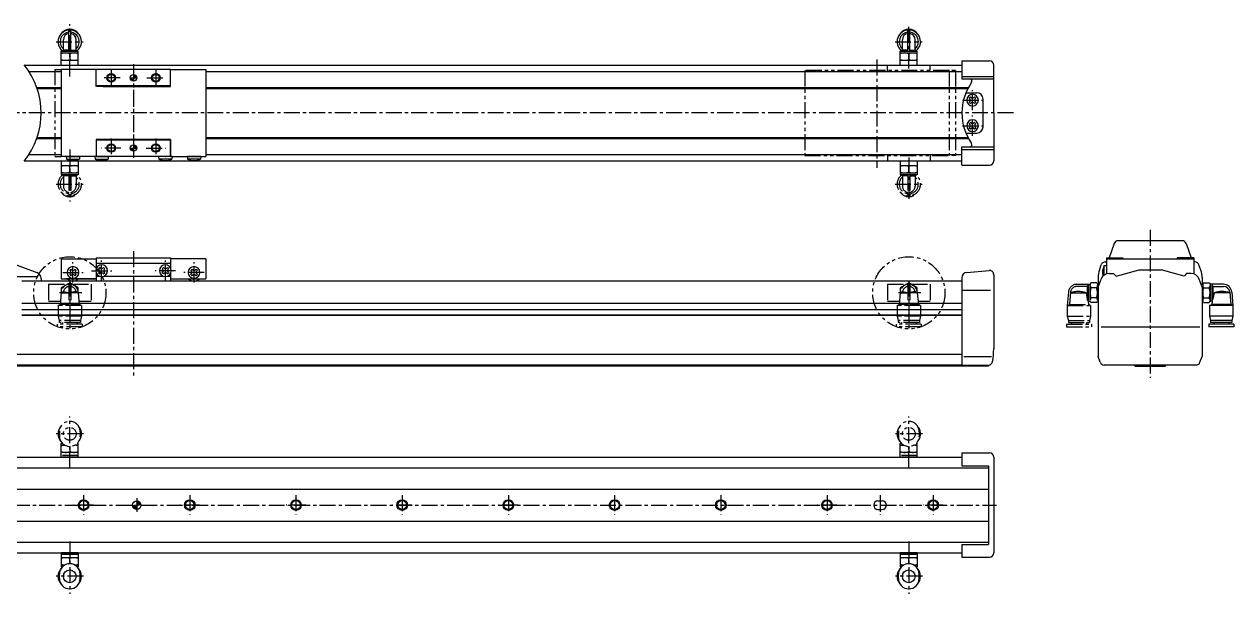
# Model space of a CAD drawing. Extents: x -808 to 47, y 197 to 499.
# Drawn here: x -522 to 47, y 231 to 499 of the extents above; entities that cross this region are included whole.
import ezdxf

# ---------------------------------------------------------------- set-up
doc = ezdxf.new("R2010")
doc.units = 0
for name, pattern in [('CENTER', [12, 7.5, -1.5, 1.5, -1.5]), ('CONTINOUS', [0]), ('PHANTOM', [15, 7.5, -1.5, 1.5, -1.5, 1.5, -1.5])]:
    doc.linetypes.add(name, pattern=pattern)
doc.layers.get('0').update_dxf_attribs({"linetype": 'CONTINUOUS'})
doc.layers.add('CENTER', color=1, linetype='CENTER')

# ---------------------------------------------------------------- blocks, each defined once
blk = doc.blocks.new('*U2')
at = {"color": 7, "linetype": 'CONTINUOUS'}
for p, q in [((-472.31, 440.73), (-470.81, 440.73)), ((-472.31, 440.73), (-471.87, 439.67)), ((-470.81, 439.23), (-471.87, 439.67)), ((-470.81, 442.23), (-470.81, 441.79)), ((-469.75, 441.79), (-470.81, 442.23)), ((-470.81, 441.79), (-470.81, 440.73)), ((-470.81, 440.73), (-469.31, 440.73)), ((-470.81, 440.73), (-470.81, 439.67)), ((-470.81, 439.67), (-470.81, 439.23)), ((-469.75, 441.79), (-469.31, 440.73))]:
    blk.add_line(p, q, dxfattribs=at)
for points in [[(-472.31, 440.73), (-472.31, 440.73), (-470.81, 440.73)], [(-472.31, 440.73), (-471.87, 439.67), (-470.81, 439.67)], [(-470.81, 442.23), (-470.81, 441.79), (-469.75, 441.79)], [(-470.81, 441.79), (-470.81, 440.73), (-469.31, 440.73)], [(-470.81, 440.73), (-470.81, 440.73), (-469.31, 440.73)]]:
    blk.add_solid(points, dxfattribs=at)
at = {"color": 7, "linetype": 'CONTINUOUS', "extrusion": (0, 0, -1)}
for points in [[(472.31, 440.73), (470.81, 440.73), (470.81, 439.67)], [(471.87, 439.67), (470.81, 439.67), (470.81, 439.23)], [(470.81, 441.79), (469.75, 441.79), (469.31, 440.73)]]:
    blk.add_solid(points, dxfattribs=at)
blk = doc.blocks.new('*U3')
at = {"color": 7, "linetype": 'CONTINUOUS'}
for p, q in [((-472.31, 473.73), (-470.81, 473.73)), ((-472.31, 473.73), (-471.87, 472.67)), ((-470.81, 472.23), (-471.87, 472.67)), ((-470.81, 475.23), (-470.81, 474.79)), ((-469.75, 474.79), (-470.81, 475.23)), ((-470.81, 474.79), (-470.81, 473.73)), ((-470.81, 473.73), (-469.31, 473.73)), ((-470.81, 473.73), (-470.81, 472.67)), ((-470.81, 472.67), (-470.81, 472.23)), ((-469.75, 474.79), (-469.31, 473.73))]:
    blk.add_line(p, q, dxfattribs=at)
for points in [[(-472.31, 473.73), (-472.31, 473.73), (-470.81, 473.73)], [(-472.31, 473.73), (-471.87, 472.67), (-470.81, 472.67)], [(-470.81, 475.23), (-470.81, 474.79), (-469.75, 474.79)], [(-470.81, 474.79), (-470.81, 473.73), (-469.31, 473.73)], [(-470.81, 473.73), (-470.81, 473.73), (-469.31, 473.73)]]:
    blk.add_solid(points, dxfattribs=at)
at = {"color": 7, "linetype": 'CONTINUOUS', "extrusion": (0, 0, -1)}
for points in [[(472.31, 473.73), (470.81, 473.73), (470.81, 472.67)], [(471.87, 472.67), (470.81, 472.67), (470.81, 472.23)], [(470.81, 474.79), (469.75, 474.79), (469.31, 473.73)]]:
    blk.add_solid(points, dxfattribs=at)
blk = doc.blocks.new('*X5')
at = {"color": 0, "linetype": 'CONTINOUS'}
for p, q in [((-469.31, 274.61), (-469.15, 274.78)), ((-469.31, 274.17), (-468.77, 274.71)), ((-469.31, 273.72), (-468.44, 274.59)), ((-469.31, 273.27), (-468.16, 274.42)), ((-469.31, 272.83), (-467.92, 274.22)), ((-468.9, 272.78), (-467.71, 273.98)), ((-468.46, 272.78), (-467.54, 273.71)), ((-468.01, 272.78), (-467.4, 273.39)), ((-471.3, 272.62), (-471.14, 272.78)), ((-471.24, 272.24), (-470.69, 272.78)), ((-471.11, 271.92), (-470.25, 272.78)), ((-470.95, 271.64), (-469.8, 272.78)), ((-470.74, 271.39), (-469.35, 272.78)), ((-470.51, 271.18), (-469.31, 272.38)), ((-470.23, 271.01), (-469.31, 271.93)), ((-469.92, 270.88), (-469.31, 271.48)), ((-469.55, 270.8), (-469.31, 271.04)), ((-467.56, 272.78), (-467.32, 273.02))]:
    blk.add_line(p, q, dxfattribs=at)

msp = doc.modelspace()

# ---------------------------------------------------------------- linework, layer by layer
at = {"color": 7, "linetype": 'CONTINOUS'}
for p, q in [((-501.31, 486.23), (-501.31, 496.21)), ((-500.31, 486.23), (-500.31, 496.21)), ((-106.31, 486.23), (-106.31, 496.21)), ((-105.31, 486.23), (-105.31, 496.21)), ((-503.81, 486.81), (-503.81, 491.64)), ((-497.81, 486.81), (-497.81, 491.64)), ((-108.81, 486.81), (-108.81, 491.64)), ((-102.81, 486.81), (-102.81, 491.64)), ((-504.81, 486.23), (-503.81, 486.81)), ((-504.81, 486.23), (-496.81, 486.23)), ((-504.81, 479.73), (-504.81, 486.23)), ((-504.81, 485.43), (-496.81, 485.43)), ((-501.31, 486.81), (-503.81, 486.81)), ((-500.81, 485.07), (-500.81, 482.39)), ((-500.31, 486.81), (-497.81, 486.81)), ((-496.81, 486.23), (-497.81, 486.81)), ((-496.81, 479.73), (-496.81, 486.23)), ((-109.81, 486.23), (-108.81, 486.81)), ((-109.81, 486.23), (-101.81, 486.23)), ((-109.81, 479.73), (-109.81, 486.23)), ((-109.81, 485.43), (-101.81, 485.43)), ((-106.31, 486.81), (-108.81, 486.81)), ((-105.81, 485.07), (-105.81, 482.39)), ((-105.31, 486.81), (-102.81, 486.81)), ((-101.81, 486.23), (-102.81, 486.81)), ((-101.81, 479.73), (-101.81, 486.23)), ((-522.21, 479.73), (-80.81, 479.73)), ((-504.81, 482.03), (-496.81, 482.03)), ((-115.81, 476.73), (-115.81, 479.73)), ((-109.81, 482.03), (-101.81, 482.03)), ((-95.81, 477.23), (-95.81, 479.73)), ((-80.81, 481.73), (-80.81, 473.23)), ((-80.81, 481.73), (-67.81, 481.73)), ((-65.81, 457.23), (-65.81, 479.73)), ((-520.05, 476.73), (-504.81, 476.73)), ((-488.31, 477.73), (-504.81, 477.73)), ((-504.81, 477.73), (-504.81, 436.73)), ((-488.31, 469.73), (-488.31, 477.73)), ((-453.31, 477.73), (-488.31, 477.73)), ((-488.31, 469.73), (-488.31, 477.73)), ((-453.31, 469.73), (-453.31, 477.73)), ((-453.31, 477.73), (-436.81, 477.73)), ((-453.31, 469.73), (-453.31, 477.73)), ((-436.81, 477.73), (-436.81, 436.73)), ((-436.81, 476.73), (-80.81, 476.73)), ((-80.81, 474.43), (-65.81, 474.43)), ((-80.81, 473.23), (-65.81, 473.23)), ((-516.37, 469.23), (-504.81, 469.23)), ((-516.2, 468.73), (-504.81, 468.73)), ((-453.31, 470.03), (-488.31, 470.03)), ((-453.31, 469.73), (-488.17, 469.73)), ((-485.06, 469.73), (-453.31, 469.73)), ((-436.81, 469.23), (-77.74, 469.23)), ((-436.81, 468.73), (-78.01, 468.73)), ((-78.93, 466.73), (-73.81, 466.73)), ((-76.75, 464.77), (-77.35, 464.17)), ((-77.35, 464.17), (-76.94, 463.75)), ((-76.94, 462.71), (-77.35, 462.29)), ((-77.35, 462.29), (-76.75, 461.69)), ((-76.33, 464.36), (-76.75, 464.77)), ((-76.75, 461.69), (-76.33, 462.1)), ((-74.87, 464.77), (-75.29, 464.36)), ((-75.29, 462.1), (-74.87, 461.69)), ((-74.27, 464.17), (-74.87, 464.77)), ((-74.87, 461.69), (-74.27, 462.29)), ((-74.68, 463.75), (-74.27, 464.17)), ((-74.27, 462.29), (-74.68, 462.71)), ((-70.81, 450.73), (-70.81, 463.73)), ((-65.81, 457.23), (-65.81, 434.73)), ((-76.75, 452.77), (-77.35, 452.17)), ((-77.35, 452.17), (-76.94, 451.75)), ((-76.94, 450.71), (-77.35, 450.29)), ((-77.35, 450.29), (-76.75, 449.69)), ((-76.33, 452.36), (-76.75, 452.77)), ((-76.75, 449.69), (-76.33, 450.1)), ((-74.87, 452.77), (-75.29, 452.36)), ((-75.29, 450.1), (-74.87, 449.69)), ((-74.27, 452.17), (-74.87, 452.77)), ((-74.87, 449.69), (-74.27, 450.29)), ((-74.68, 451.75), (-74.27, 452.17)), ((-74.27, 450.29), (-74.68, 450.71)), ((-516.37, 445.23), (-504.81, 445.23)), ((-516.2, 445.73), (-504.81, 445.73)), ((-488.31, 444.73), (-488.31, 436.73)), ((-488.31, 444.73), (-488.31, 436.73)), ((-453.31, 444.73), (-488.31, 444.73)), ((-453.31, 444.43), (-488.31, 444.43)), ((-453.31, 444.73), (-453.31, 436.73)), ((-453.31, 436.73), (-453.31, 444.73)), ((-436.81, 445.73), (-78.01, 445.73)), ((-436.81, 445.23), (-77.74, 445.23)), ((-78.93, 447.73), (-73.81, 447.73)), ((-80.81, 441.23), (-65.81, 441.23)), ((-80.81, 432.73), (-80.81, 441.23)), ((-80.81, 440.03), (-65.81, 440.03)), ((-522.21, 434.73), (-80.81, 434.73)), ((-520.05, 437.73), (-504.81, 437.73)), ((-488.31, 436.73), (-504.81, 436.73)), ((-502.46, 436.73), (-496.16, 436.73)), ((-502.46, 436.73), (-502.34, 435.43)), ((-502.34, 435.43), (-496.27, 435.43)), ((-497.81, 434.73), (-443.81, 434.73)), ((-496.16, 436.73), (-496.27, 435.43)), ((-488.96, 436.73), (-482.66, 436.73)), ((-488.96, 436.73), (-488.84, 435.43)), ((-488.84, 435.43), (-482.77, 435.43)), ((-453.31, 436.73), (-488.31, 436.73)), ((-482.66, 436.73), (-482.77, 435.43)), ((-452.66, 436.73), (-458.96, 436.73)), ((-458.96, 436.73), (-458.84, 435.43)), ((-452.77, 435.43), (-458.84, 435.43)), ((-453.31, 436.73), (-436.81, 436.73)), ((-452.66, 436.73), (-452.77, 435.43)), ((-439.16, 436.73), (-445.46, 436.73)), ((-445.46, 436.73), (-445.34, 435.43)), ((-439.27, 435.43), (-445.34, 435.43)), ((-439.16, 436.73), (-439.27, 435.43)), ((-436.81, 437.73), (-80.81, 437.73)), ((-80.81, 432.73), (-67.81, 432.73)), ((-9.16, 395.78), (-11.49, 389.12)), ((23.13, 397.12), (-7.27, 397.12)), ((24.78, 395.78), (27.11, 389.12)), ((-504.81, 388.62), (-504.81, 379.12)), ((-504.81, 388.62), (-488.31, 388.62)), ((-488.31, 389.12), (-453.31, 389.12)), ((-488.31, 389.12), (-488.31, 384.17)), ((-453.31, 389.12), (-453.31, 384.08)), ((-436.81, 388.62), (-453.31, 388.62)), ((-436.81, 388.62), (-436.81, 379.12)), ((-12.69, 389.12), (-4.99, 389.12)), ((-12.69, 389.12), (-12.69, 381.66)), ((-12.69, 388.62), (28.31, 388.62)), ((-4.99, 389.12), (-4.99, 388.61)), ((28.31, 389.12), (20.61, 389.12)), ((20.61, 389.12), (20.61, 388.62)), ((28.31, 389.12), (28.31, 381.55)), ((-529.79, 387.12), (-516.28, 382.2)), ((-500.25, 383.76), (-500.85, 383.15)), ((-500.85, 383.15), (-500.44, 382.74)), ((-500.44, 381.69), (-500.85, 381.28)), ((-499.83, 383.34), (-500.25, 383.76)), ((-498.37, 383.76), (-498.79, 383.34)), ((-497.77, 383.15), (-498.37, 383.76)), ((-498.18, 382.74), (-497.77, 383.15)), ((-497.77, 381.28), (-498.18, 381.69)), ((-488.31, 386.62), (-453.31, 386.62)), ((-488.31, 381.75), (-488.31, 378.12)), ((-486.75, 384.56), (-487.35, 383.95)), ((-487.35, 383.95), (-486.94, 383.54)), ((-486.94, 382.49), (-487.35, 382.08)), ((-487.35, 382.08), (-486.75, 381.48)), ((-486.33, 384.14), (-486.75, 384.56)), ((-486.75, 381.48), (-486.33, 381.89)), ((-484.87, 384.56), (-485.29, 384.14)), ((-485.29, 381.89), (-484.87, 381.48)), ((-484.27, 383.95), (-484.87, 384.56)), ((-484.87, 381.48), (-484.27, 382.08)), ((-484.68, 383.54), (-484.27, 383.95)), ((-484.27, 382.08), (-484.68, 382.49)), ((-457.35, 383.95), (-456.75, 384.56)), ((-456.94, 383.54), (-457.35, 383.95)), ((-457.35, 382.08), (-456.94, 382.49)), ((-456.75, 381.48), (-457.35, 382.08)), ((-456.75, 384.56), (-456.33, 384.14)), ((-456.33, 381.89), (-456.75, 381.48)), ((-455.29, 384.14), (-454.87, 384.56)), ((-454.87, 381.48), (-455.29, 381.89)), ((-454.87, 384.56), (-454.27, 383.95)), ((-454.27, 382.08), (-454.87, 381.48)), ((-454.27, 383.95), (-454.68, 383.54)), ((-454.68, 382.49), (-454.27, 382.08)), ((-453.31, 381.92), (-453.31, 378.12)), ((-443.85, 383.15), (-443.25, 383.76)), ((-443.44, 382.74), (-443.85, 383.15)), ((-443.85, 381.28), (-443.44, 381.69)), ((-443.25, 383.76), (-442.83, 383.34)), ((-441.79, 383.34), (-441.37, 383.76)), ((-441.37, 383.76), (-440.77, 383.15)), ((-440.77, 383.15), (-441.18, 382.74)), ((-441.18, 381.69), (-440.77, 381.28)), ((-78.53, 382.22), (-67.98, 383.15)), ((-16.09, 383.28), (-15.17, 385.8)), ((-12.69, 385.37), (-13.99, 385.25)), ((-13.99, 385.25), (-13.99, 380.88)), ((-13.29, 387.12), (-12.69, 387.12)), ((-12.69, 385.37), (-12.69, 381.66)), ((-11.54, 381.72), (-9.39, 381.72)), ((-9.39, 381.72), (-8.19, 380.52)), ((-8.19, 380.52), (2.63, 383.42)), ((2.63, 383.42), (12.98, 383.42)), ((23.81, 380.52), (12.98, 383.42)), ((25.01, 381.72), (23.81, 380.52)), ((27.15, 381.72), (25.01, 381.72)), ((29.09, 387.12), (28.31, 387.12)), ((31.7, 383.28), (30.79, 385.8)), ((-676.26, 380.35), (-516.06, 380.35)), ((-80.81, 378.12), (-523.31, 378.12)), ((-514.31, 379.38), (-514.31, 378.12)), ((-504.81, 379.12), (-488.31, 379.12)), ((-488.31, 379.12), (-502.81, 379.12)), ((-500.85, 381.28), (-500.25, 380.68)), ((-500.25, 380.68), (-499.83, 381.09)), ((-498.79, 381.09), (-498.37, 380.68)), ((-498.37, 380.68), (-497.77, 381.28)), ((-488.31, 380.42), (-486.8, 380.42)), ((-484.87, 380.42), (-456.88, 380.42)), ((-454.72, 380.42), (-453.31, 380.42)), ((-453.31, 379.12), (-436.81, 379.12)), ((-443.25, 380.68), (-443.85, 381.28)), ((-442.83, 381.09), (-443.25, 380.68)), ((-441.37, 380.68), (-441.79, 381.09)), ((-440.77, 381.28), (-441.37, 380.68)), ((-80.81, 379.67), (-80.81, 338.62)), ((-80.81, 379.67), (-80.81, 378.49)), ((-65.81, 381.15), (-65.81, 346.3)), ((-16.69, 379.91), (-16.69, 361.35)), ((-16.69, 375.25), (-15.3, 379.09)), ((32.31, 375.25), (30.91, 379.09)), ((31.81, 376.62), (32.61, 376.62)), ((32.31, 379.75), (32.31, 376.62)), ((32.96, 377.24), (32.61, 376.62)), ((32.61, 376.62), (32.61, 368.62)), ((32.96, 377.24), (35.65, 377.24)), ((35.65, 377.24), (36.01, 376.62)), ((42.29, 376.62), (36.01, 376.62)), ((36.01, 376.62), (36.01, 368.62)), ((36.81, 376.62), (37.38, 375.62)), ((36.81, 376.62), (36.81, 368.62)), ((-80.68, 373.94), (-67.29, 373.94)), ((-16.69, 375.25), (-16.69, 342.74)), ((32.31, 375.25), (32.31, 342.74)), ((32.96, 374.93), (35.65, 374.93)), ((32.96, 370.31), (35.65, 370.31)), ((37.38, 375.62), (37.38, 369.62)), ((37.38, 375.62), (42.29, 375.62)), ((37.95, 372.62), (37.38, 369.62)), ((45.31, 372.62), (37.95, 372.62)), ((45.28, 372.89), (45.81, 367.2)), ((46.28, 372.95), (46.81, 366.62)), ((-523.31, 367.82), (-80.81, 367.82)), ((-523.31, 364.82), (-80.81, 364.82)), ((32.31, 368.62), (32.61, 368.62)), ((32.96, 368), (32.61, 368.62)), ((32.96, 368), (35.65, 368)), ((35.65, 368), (36.01, 368.62)), ((35.81, 366.62), (36.81, 367.2)), ((46.81, 366.62), (35.81, 366.62)), ((35.81, 366.62), (35.81, 361.62)), ((36.81, 368.62), (36.01, 368.62)), ((36.81, 368.62), (37.38, 369.62)), ((36.96, 368.89), (36.81, 367.2)), ((45.81, 367.2), (36.81, 367.2)), ((46.81, 366.62), (45.81, 367.2)), ((46.81, 366.62), (46.81, 361.62)), ((-523.31, 362.32), (-80.81, 362.32)), ((-523.31, 362.03), (-80.81, 362.03)), ((46.81, 361.62), (35.81, 361.62)), ((35.81, 361.62), (36.31, 359.62)), ((46.31, 359.62), (36.31, 359.62)), ((36.31, 359.62), (36.31, 358.62)), ((46.81, 361.62), (46.31, 359.62)), ((46.31, 359.62), (46.31, 358.62)), ((-15.26, 356.63), (31.29, 356.63)), ((35.41, 357.82), (35.41, 356.62)), ((47.21, 357.82), (35.41, 357.82)), ((47.21, 356.62), (35.41, 356.62)), ((46.31, 358.62), (36.31, 358.62)), ((37.81, 358.62), (37.81, 357.82)), ((44.81, 358.62), (44.81, 357.82)), ((47.21, 357.82), (47.21, 356.62)), ((-80.81, 343.62), (-656.81, 343.62)), ((-79.91, 342.74), (-66.84, 342.74)), ((-15.67, 339.93), (-16.69, 342.74)), ((31.29, 339.93), (32.31, 342.74)), ((-80.81, 338.62), (-673.81, 338.62)), ((-68.31, 338.12), (-553.31, 338.12)), ((-80.81, 338.62), (-68.39, 338.62)), ((-68.31, 338.69), (-68.31, 338.12)), ((29.41, 338.62), (-13.79, 338.62)), ((0.71, 338.12), (0.31, 338.52)), ((0.71, 338.12), (14.91, 338.12)), ((15.31, 338.52), (14.91, 338.12)), ((-80.81, 297.28), (-67.81, 297.28)), ((-80.81, 297.28), (-80.81, 291.28)), ((-660.81, 295.28), (-80.81, 295.28)), ((-656.81, 295.28), (-80.81, 295.28)), ((-80.81, 291.28), (-68.31, 291.28)), ((-68.31, 291.28), (-68.31, 254.28)), ((-65.81, 295.28), (-65.81, 250.28)), ((-673.81, 290.28), (-68.31, 290.28)), ((-673.81, 280.28), (-68.31, 280.28)), ((-68.31, 280.28), (-68.31, 265.28)), ((-673.81, 265.28), (-68.31, 265.28)), ((-673.81, 255.28), (-68.31, 255.28)), ((-80.81, 254.28), (-80.81, 248.28)), ((-80.81, 254.28), (-68.31, 254.28)), ((-660.81, 250.28), (-80.81, 250.28)), ((-656.81, 250.28), (-80.81, 250.28)), ((-504.81, 250.28), (-504.81, 243.78)), ((-496.81, 250.28), (-504.81, 250.28)), ((-496.81, 249.48), (-504.81, 249.48)), ((-496.81, 247.98), (-504.81, 247.98)), ((-500.81, 245.18), (-500.81, 247.63)), ((-496.81, 250.28), (-496.81, 243.78)), ((-101.81, 250.28), (-109.81, 250.28)), ((-109.81, 250.28), (-109.81, 243.78)), ((-101.81, 249.48), (-109.81, 249.48)), ((-101.81, 247.98), (-109.81, 247.98)), ((-105.81, 245.18), (-105.81, 247.63)), ((-101.81, 250.28), (-101.81, 243.78)), ((-80.81, 248.28), (-67.81, 248.28)), ((-505.71, 238.28), (-505.71, 240.28)), ((-504.81, 244.58), (-503.16, 244.58)), ((-504.81, 243.78), (-504.44, 243.57)), ((-504.81, 243.78), (-504.24, 243.78)), ((-496.81, 244.58), (-498.46, 244.58)), ((-496.81, 243.78), (-497.38, 243.78)), ((-496.81, 243.78), (-497.18, 243.57)), ((-495.91, 238.28), (-495.91, 240.28)), ((-110.71, 238.28), (-110.71, 240.28)), ((-109.81, 244.58), (-108.16, 244.58)), ((-109.81, 243.78), (-109.24, 243.78)), ((-109.81, 243.78), (-109.44, 243.57)), ((-101.81, 244.58), (-103.46, 244.58)), ((-101.81, 243.78), (-102.38, 243.78)), ((-101.81, 243.78), (-102.18, 243.57)), ((-100.91, 238.28), (-100.91, 240.28))]:
    msp.add_line(p, q, dxfattribs=at)
at = {"color": 3, "linetype": 'PHANTOM'}
for p, q in [((-507.81, 477.73), (-507.81, 436.73)), ((-507.81, 477.73), (-504.81, 477.73)), ((-154.81, 477.23), (-154.81, 437.23)), ((-86.81, 477.23), (-154.81, 477.23)), ((-86.81, 477.23), (-86.81, 437.23)), ((-83.81, 477.23), (-85.59, 477.23)), ((-83.81, 477.23), (-83.81, 437.23)), ((-507.81, 436.73), (-504.81, 436.73)), ((-504.81, 434.73), (-504.81, 428.23)), ((-496.81, 434.73), (-496.81, 428.23)), ((-154.81, 437.23), (-86.81, 437.23)), ((-115.81, 437.73), (-115.81, 434.73)), ((-109.81, 434.73), (-109.81, 428.23)), ((-101.81, 434.73), (-101.81, 428.23)), ((-95.81, 437.23), (-95.81, 434.73)), ((-83.81, 437.23), (-85.59, 437.23)), ((-504.81, 432.43), (-496.81, 432.43)), ((-504.81, 429.03), (-496.81, 429.03)), ((-504.81, 428.23), (-496.81, 428.23)), ((-504.81, 428.23), (-503.81, 427.65)), ((-503.81, 427.65), (-503.81, 422.83)), ((-501.31, 427.65), (-503.81, 427.65)), ((-501.31, 428.23), (-501.31, 418.25)), ((-500.81, 429.39), (-500.81, 432.07)), ((-500.31, 428.23), (-500.31, 418.25)), ((-500.31, 427.65), (-497.81, 427.65)), ((-496.81, 428.23), (-497.81, 427.65)), ((-497.81, 427.65), (-497.81, 422.83)), ((-109.81, 432.43), (-101.81, 432.43)), ((-109.81, 429.03), (-101.81, 429.03)), ((-109.81, 428.23), (-101.81, 428.23)), ((-109.81, 428.23), (-108.81, 427.65)), ((-108.81, 427.65), (-108.81, 422.83)), ((-106.31, 427.65), (-108.81, 427.65)), ((-106.31, 428.23), (-106.31, 418.25)), ((-105.81, 429.39), (-105.81, 432.07)), ((-105.31, 428.23), (-105.31, 418.25)), ((-105.31, 427.65), (-102.81, 427.65)), ((-101.81, 428.23), (-102.81, 427.65)), ((-102.81, 427.65), (-102.81, 422.83)), ((-510.81, 376.62), (-502.05, 376.62)), ((-510.81, 376.62), (-510.81, 368.62)), ((-500.81, 377.24), (-504.81, 374.93)), ((-501.31, 376.59), (-501.31, 366.62)), ((-496.81, 374.93), (-500.81, 377.24)), ((-500.31, 376.59), (-500.31, 366.62)), ((-499.5, 376.62), (-490.81, 376.62)), ((-490.81, 376.62), (-490.81, 368.62)), ((-115.81, 376.62), (-107.05, 376.62)), ((-115.81, 376.62), (-115.81, 368.62)), ((-105.81, 377.24), (-109.81, 374.93)), ((-106.31, 376.59), (-106.31, 366.62)), ((-101.81, 374.93), (-105.81, 377.24)), ((-105.31, 376.59), (-105.31, 366.62)), ((-104.5, 376.62), (-95.81, 376.62)), ((-95.81, 376.62), (-95.81, 368.62)), ((-26.68, 376.62), (-20.39, 376.62)), ((-21.19, 376.62), (-21.77, 375.62)), ((-21.19, 376.62), (-21.19, 368.62)), ((-20.04, 377.24), (-20.39, 376.62)), ((-20.39, 376.62), (-20.39, 368.62)), ((-17.35, 377.24), (-20.04, 377.24)), ((-17.35, 377.24), (-16.99, 376.62)), ((-16.19, 376.62), (-16.99, 376.62)), ((-16.99, 376.62), (-16.99, 368.62)), ((-16.99, 376.62), (-16.99, 368.62)), ((-495.14, 372.62), (-505.9, 372.62)), ((-504.81, 372.62), (-505.31, 367.2)), ((-504.81, 374.93), (-504.81, 372.62)), ((-503.75, 373.23), (-504.81, 372.62)), ((-503.75, 373.23), (-501.31, 372.72)), ((-497.87, 373.23), (-500.31, 372.72)), ((-497.87, 373.23), (-496.81, 372.62)), ((-496.81, 372.62), (-496.81, 374.93)), ((-496.81, 372.62), (-496.31, 367.2)), ((-100.14, 372.62), (-110.9, 372.62)), ((-109.81, 372.62), (-110.31, 367.2)), ((-109.81, 374.93), (-109.81, 372.62)), ((-108.75, 373.23), (-109.81, 372.62)), ((-108.75, 373.23), (-106.31, 372.72)), ((-102.87, 373.23), (-105.31, 372.72)), ((-102.87, 373.23), (-101.81, 372.62)), ((-101.81, 372.62), (-101.81, 374.93)), ((-101.81, 372.62), (-101.31, 367.2)), ((-30.67, 372.95), (-31.19, 366.62)), ((-29.67, 372.89), (-30.19, 367.2)), ((-29.69, 372.62), (-22.34, 372.62)), ((-21.77, 375.62), (-26.68, 375.62)), ((-22.34, 372.62), (-21.77, 369.62)), ((-21.77, 375.62), (-21.77, 369.62)), ((-17.35, 374.93), (-20.04, 374.93)), ((-17.35, 370.31), (-20.04, 370.31)), ((-510.81, 368.62), (-505.29, 368.62)), ((-506.31, 366.62), (-505.31, 367.2)), ((-495.31, 366.62), (-506.31, 366.62)), ((-506.31, 366.62), (-506.31, 361.62)), ((-501.31, 367.2), (-505.31, 367.2)), ((-496.31, 367.2), (-500.31, 367.2)), ((-496.31, 368.62), (-490.81, 368.62)), ((-495.31, 366.62), (-496.31, 367.2)), ((-495.31, 366.62), (-495.31, 361.62)), ((-115.81, 368.62), (-110.29, 368.62)), ((-111.31, 366.62), (-110.31, 367.2)), ((-100.31, 366.62), (-111.31, 366.62)), ((-111.31, 366.62), (-111.31, 361.62)), ((-106.31, 367.2), (-110.31, 367.2)), ((-101.31, 367.2), (-105.31, 367.2)), ((-101.31, 368.62), (-95.81, 368.62)), ((-100.31, 366.62), (-101.31, 367.2)), ((-100.31, 366.62), (-100.31, 361.62)), ((-31.19, 366.62), (-30.19, 367.2)), ((-31.19, 366.62), (-20.19, 366.62)), ((-31.19, 366.62), (-31.19, 361.62)), ((-30.19, 367.2), (-21.19, 367.2)), ((-21.19, 368.62), (-21.77, 369.62)), ((-21.35, 368.89), (-21.19, 367.2)), ((-21.19, 368.62), (-20.39, 368.62)), ((-20.19, 366.62), (-21.19, 367.2)), ((-20.04, 368), (-20.39, 368.62)), ((-20.19, 366.62), (-20.19, 361.62)), ((-17.35, 368), (-20.04, 368)), ((-17.35, 368), (-16.99, 368.62)), ((-16.69, 368.62), (-16.99, 368.62)), ((-495.31, 361.62), (-506.31, 361.62)), ((-506.31, 361.62), (-505.81, 359.62)), ((-505.81, 359.62), (-505.81, 358.62)), ((-495.81, 359.62), (-505.81, 359.62)), ((-495.31, 361.62), (-495.81, 359.62)), ((-495.81, 359.62), (-495.81, 358.62)), ((-100.31, 361.62), (-111.31, 361.62)), ((-111.31, 361.62), (-110.81, 359.62)), ((-110.81, 359.62), (-110.81, 358.62)), ((-100.81, 359.62), (-110.81, 359.62)), ((-100.31, 361.62), (-100.81, 359.62)), ((-100.81, 359.62), (-100.81, 358.62)), ((-31.19, 361.62), (-20.19, 361.62)), ((-31.19, 361.62), (-30.69, 359.62)), ((-30.69, 359.62), (-20.69, 359.62)), ((-30.69, 359.62), (-30.69, 358.62)), ((-20.19, 361.62), (-20.69, 359.62)), ((-20.69, 359.62), (-20.69, 358.62)), ((-494.91, 357.82), (-506.71, 357.82)), ((-506.71, 357.82), (-506.71, 356.62)), ((-494.91, 356.62), (-506.71, 356.62)), ((-495.81, 358.62), (-505.81, 358.62)), ((-504.31, 358.62), (-504.31, 357.82)), ((-497.31, 358.62), (-497.31, 357.82)), ((-494.91, 357.82), (-494.91, 356.62)), ((-99.91, 357.82), (-111.71, 357.82)), ((-111.71, 357.82), (-111.71, 356.62)), ((-99.91, 356.62), (-111.71, 356.62)), ((-100.81, 358.62), (-110.81, 358.62)), ((-109.31, 358.62), (-109.31, 357.82)), ((-102.31, 358.62), (-102.31, 357.82)), ((-99.91, 357.82), (-99.91, 356.62)), ((-31.59, 357.82), (-19.79, 357.82)), ((-31.59, 357.82), (-31.59, 356.62)), ((-31.59, 356.62), (-19.79, 356.62)), ((-30.69, 358.62), (-20.69, 358.62)), ((-29.19, 358.62), (-29.19, 357.82)), ((-22.19, 358.62), (-22.19, 357.82)), ((-19.79, 357.82), (-19.79, 356.62)), ((-505.71, 307.28), (-505.71, 305.28)), ((-504.81, 301.78), (-504.44, 302)), ((-496.81, 301.78), (-497.18, 302)), ((-495.91, 307.28), (-495.91, 305.28)), ((-110.71, 307.28), (-110.71, 305.28)), ((-109.81, 301.78), (-109.44, 302)), ((-101.81, 301.78), (-102.18, 302)), ((-100.91, 307.28), (-100.91, 305.28)), ((-504.81, 301.78), (-504.24, 301.78)), ((-504.81, 295.28), (-504.81, 301.78)), ((-504.81, 300.98), (-503.16, 300.98)), ((-496.81, 297.58), (-504.81, 297.58)), ((-500.81, 300.38), (-500.81, 297.94)), ((-496.81, 300.98), (-498.46, 300.98)), ((-496.81, 301.78), (-497.38, 301.78)), ((-496.81, 295.28), (-496.81, 301.78)), ((-109.81, 295.28), (-109.81, 301.78)), ((-109.81, 301.78), (-109.24, 301.78)), ((-109.81, 300.98), (-108.16, 300.98)), ((-101.81, 297.58), (-109.81, 297.58)), ((-105.81, 300.38), (-105.81, 297.94)), ((-101.81, 300.98), (-103.46, 300.98)), ((-101.81, 301.78), (-102.38, 301.78)), ((-101.81, 295.28), (-101.81, 301.78)), ((-496.81, 296.08), (-504.81, 296.08)), ((-496.81, 295.28), (-504.81, 295.28)), ((-101.81, 296.08), (-109.81, 296.08)), ((-101.81, 295.28), (-109.81, 295.28))]:
    msp.add_line(p, q, dxfattribs=at)
at = {"color": 7, "linetype": 'CENTER'}
for p, q in [((-469.31, 276), (-469.31, 269.54)), ((-119.31, 277.42), (-119.31, 268.14)), ((-119.31, 276), (-119.31, 269.54))]:
    msp.add_line(p, q, dxfattribs=at)
at = {"color": 7, "linetype": 'CONTINUOUS'}
for p, q in [((-120.31, 274.78), (-118.31, 274.78)), ((-120.31, 270.78), (-118.31, 270.78))]:
    msp.add_line(p, q, dxfattribs=at)
at = {"color": 7, "linetype": 'CONTINOUS'}
for centre, radius in [((-481.31, 473.73), 2), ((-481.31, 473.73), 1.65), ((-470.81, 473.73), 1.5), ((-460.31, 473.73), 2), ((-460.31, 473.73), 1.65), ((-481.31, 440.73), 2), ((-481.31, 440.73), 1.65), ((-470.81, 440.73), 1.5), ((-460.31, 440.73), 2), ((-460.31, 440.73), 1.65), ((-494.31, 272.78), 2.5), ((-494.31, 272.78), 2.1), ((-444.31, 272.78), 2.5), ((-444.31, 272.78), 2.1), ((-394.31, 272.78), 2.5), ((-394.31, 272.78), 2.1), ((-344.31, 272.78), 2.5), ((-344.31, 272.78), 2.1), ((-294.31, 272.78), 2.5), ((-294.31, 272.78), 2.1), ((-244.31, 272.78), 2.5), ((-244.31, 272.78), 2.1), ((-194.31, 272.78), 2.5), ((-194.31, 272.78), 2.1), ((-144.31, 272.78), 2.5), ((-144.31, 272.78), 2.1), ((-94.31, 272.78), 2.5), ((-94.31, 272.78), 2.1), ((-500.81, 239.28), 3), ((-105.81, 239.28), 3)]:
    msp.add_circle(centre, radius, dxfattribs=at)
at = {"color": 3, "linetype": 'PHANTOM'}
for centre, radius in [((-500.81, 372.62), 17), ((-105.81, 372.62), 17), ((-500.81, 306.28), 3), ((-105.81, 306.28), 3)]:
    msp.add_circle(centre, radius, dxfattribs=at)
at = {"color": 7, "linetype": 'CONTINUOUS'}
msp.add_circle((-469.31, 272.78), 2, dxfattribs=at)
at = {"color": 7, "linetype": 'CONTINOUS'}
for centre, radius, start, end in [((-500.81, 490.73), 5.5, 309.8225, 230.1775), ((-500.81, 491.73), 4.9, 32.3231, 147.6768), ((-105.81, 490.73), 5.5, 309.8225, 230.1775), ((-105.81, 491.73), 4.9, 32.3231, 147.6768), ((-500.81, 490.73), 4.5, 96.3794, 228.1897), ((-500.81, 491.64), 3, 99.5941, 180), ((-500.81, 490.73), 4.5, 311.8103, 83.6206), ((-500.81, 491.64), 3, 0, 80.4059), ((-105.81, 490.73), 4.5, 96.3794, 228.1897), ((-105.81, 491.64), 3, 99.5941, 180), ((-105.81, 490.73), 4.5, 311.8103, 83.6206), ((-105.81, 491.64), 3, 0, 80.4059), ((-502.81, 479.65), 5.78, 69.7438, 110.2561), ((-498.81, 479.65), 5.78, 69.7439, 110.2561), ((-107.81, 479.65), 5.78, 69.7438, 110.2561), ((-103.81, 479.65), 5.78, 69.7439, 110.2561), ((-550.31, 457.23), 36, 321.0212, 38.9788), ((-502.81, 487.81), 5.78, 249.7439, 290.2561), ((-498.81, 487.81), 5.78, 249.7439, 290.2561), ((-107.81, 487.81), 5.78, 249.7439, 290.2561), ((-103.81, 487.81), 5.78, 249.7439, 290.2561), ((-67.81, 479.73), 2, 0, 90), ((-77.05, 472.23), 1, 324.7656, 90), ((-55.81, 457.23), 25, 144.7656, 180), ((-75.81, 463.23), 2.75, 0, 359.9997), ((-77.46, 463.23), 0.742, 315.0001, 45), ((-75.81, 464.88), 0.742, 225.0001, 315), ((-75.81, 461.58), 0.742, 45, 135), ((-74.16, 463.23), 0.742, 135.0001, 225), ((-73.81, 463.73), 3, 0, 90), ((-55.81, 457.23), 25, 180, 215.2344), ((-75.81, 451.23), 2.75, 0, 359.9997), ((-77.46, 451.23), 0.742, 315.0001, 45), ((-75.81, 452.88), 0.742, 225.0001, 315), ((-75.81, 449.58), 0.742, 45, 135), ((-74.16, 451.23), 0.742, 135.0001, 225), ((-73.81, 450.73), 3, 270, 0), ((-77.05, 442.23), 1, 270, 35.2344), ((-499.31, 442.81), 7.98, 247.6452, 292.3548), ((-485.81, 442.81), 7.98, 247.6452, 292.3548), ((-455.81, 442.81), 7.98, 247.6452, 292.3548), ((-442.31, 442.81), 7.98, 247.6452, 292.3548), ((-67.81, 434.73), 2, 270, 0), ((-7.27, 395.12), 2, 90, 160.71), ((22.89, 395.12), 2, 19.29, 90), ((-517.31, 379.38), 3, 0, 70), ((-499.31, 382.22), 2.75, 0, 359.9997), ((-500.96, 382.22), 0.742, 315.0001, 45), ((-499.31, 383.87), 0.742, 225.0001, 315), ((-497.66, 382.22), 0.742, 135.0001, 225), ((-485.81, 383.02), 2.75, 0, 359.9997), ((-487.46, 383.02), 0.742, 315.0001, 45), ((-485.81, 384.67), 0.742, 225.0001, 315), ((-485.81, 381.37), 0.742, 45, 135), ((-484.16, 383.02), 0.742, 135.0001, 225), ((-455.81, 383.02), 2.75, 180.0003, 180), ((-457.46, 383.02), 0.742, 315, 44.9999), ((-455.81, 384.67), 0.742, 225, 314.9999), ((-455.81, 381.37), 0.742, 45, 135), ((-454.16, 383.02), 0.742, 135, 224.9999), ((-442.31, 382.22), 2.75, 180.0003, 180), ((-443.96, 382.22), 0.742, 315, 44.9999), ((-442.31, 383.87), 0.742, 225, 314.9999), ((-440.66, 382.22), 0.742, 135, 224.9999), ((-78.31, 379.73), 2.5, 95, 180), ((-67.81, 381.15), 2, 0, 95), ((-6.69, 379.86), 10, 160, 180), ((-11.54, 377.72), 4, 90, 160), ((-13.29, 385.12), 2, 90, 160), ((-13.29, 385.12), 2, 90, 160), ((-6.61, 382.22), 7.98, 157.6452, 192.3941), ((27.15, 377.72), 4, 19.9999, 90), ((28.91, 385.12), 2, 20, 90), ((28.91, 385.12), 2, 20, 90), ((22.31, 379.86), 10, 0, 20), ((-499.31, 382.22), 4, 230.805, 309.195), ((-499.31, 380.57), 0.742, 45, 135), ((-442.31, 382.22), 4, 230.805, 309.195), ((-442.31, 380.57), 0.742, 45, 135), ((34.65, 376.08), 2.04, 180, 214.3842), ((33.96, 376.08), 2.04, 325.6157, 359.9999), ((42.29, 372.62), 4, 4.7637, 90), ((40.25, 372.62), 7.64, 162.412, 197.5879), ((34.65, 369.15), 2.04, 145.6158, 180), ((28.36, 372.62), 7.64, 342.412, 17.5879), ((33.96, 369.15), 2.04, 360, 34.3842), ((41.63, 362), 11.24, 70.899, 109.101), ((42.29, 372.62), 3, 5.2681, 90), ((-95.81, 346.3), 30, 348.2935, 0), ((-68.39, 340.62), 2, 270, 348.2935), ((-13.79, 340.62), 2, 200, 270), ((29.41, 340.62), 2, 270, 340), ((-67.81, 295.28), 2, 0, 90), ((-500.81, 240.28), 4.9, 360, 179.9999), ((-502.81, 242.21), 5.78, 69.7439, 110.2561), ((-502.81, 250.36), 5.78, 249.7439, 266.7059), ((-498.81, 242.21), 5.78, 69.7439, 110.2561), ((-498.81, 250.36), 5.78, 273.294, 290.2561), ((-105.81, 240.28), 4.9, 360, 179.9999), ((-107.81, 242.21), 5.78, 69.7439, 110.2561), ((-107.81, 250.36), 5.78, 249.7439, 266.7059), ((-103.81, 242.21), 5.78, 69.7439, 110.2561), ((-103.81, 250.36), 5.78, 273.294, 290.2561), ((-67.81, 250.28), 2, 270, 0), ((-500.81, 239.28), 5.5, 138.8388, 221.161), ((-500.81, 239.28), 5.5, 318.8389, 41.1611), ((-105.81, 239.28), 5.5, 138.8388, 221.161), ((-105.81, 239.28), 5.5, 318.8389, 41.1611), ((-500.81, 238.28), 4.9, 180, 360), ((-105.81, 238.28), 4.9, 180, 360)]:
    msp.add_arc(centre, radius, start, end, dxfattribs=at)
at = {"color": 3, "linetype": 'PHANTOM'}
for centre, radius, start, end in [((-500.81, 423.73), 5.5, 129.8225, 50.1775), ((-502.81, 426.65), 5.78, 69.7439, 110.2561), ((-502.81, 434.81), 5.78, 249.7439, 290.2562), ((-498.81, 426.65), 5.78, 69.7439, 110.2561), ((-498.81, 434.81), 5.78, 249.7439, 290.2561), ((-105.81, 423.73), 5.5, 129.8225, 50.1775), ((-107.81, 426.65), 5.78, 69.7439, 110.2561), ((-107.81, 434.81), 5.78, 249.7439, 290.2562), ((-103.81, 426.65), 5.78, 69.7439, 110.2561), ((-103.81, 434.81), 5.78, 249.7439, 290.2561), ((-500.81, 423.73), 4.5, 131.8103, 263.6206), ((-500.81, 422.83), 3, 180, 260.4059), ((-500.81, 423.73), 4.5, 276.3794, 48.1897), ((-500.81, 422.83), 3, 279.5941, 0), ((-105.81, 423.73), 4.5, 131.8103, 263.6206), ((-105.81, 422.83), 3, 180, 260.4059), ((-105.81, 423.73), 4.5, 276.3794, 48.1897), ((-105.81, 422.83), 3, 279.5941, 0), ((-500.81, 422.73), 4.9, 212.3232, 327.6769), ((-105.81, 422.73), 4.9, 212.3232, 327.6769), ((-500.81, 372.62), 4, 0.0002, 180.0001), ((-105.81, 372.62), 4, 0.0002, 180.0001), ((-26.68, 372.62), 4, 90, 175.2363), ((-18.35, 376.08), 2.04, 180.0001, 214.3843), ((-19.04, 376.08), 2.04, 325.6158, 0), ((-500.81, 372.62), 3, 99.594, 168.1896), ((-500.81, 372.62), 3, 11.8104, 80.406), ((-105.81, 372.62), 3, 99.594, 168.1896), ((-105.81, 372.62), 3, 11.8104, 80.406), ((-26.02, 362), 11.24, 70.899, 109.101), ((-26.68, 372.62), 3, 90, 174.7319), ((-12.75, 372.62), 7.64, 162.4121, 197.588), ((-18.35, 369.15), 2.04, 145.6158, 180), ((-24.64, 372.62), 7.64, 342.4121, 17.588), ((-19.04, 369.15), 2.04, 0, 34.3842), ((-500.81, 306.28), 5.5, 138.839, 221.1612), ((-500.81, 307.28), 4.9, 0, 180), ((-500.81, 306.28), 5.5, 318.8389, 41.1611), ((-105.81, 306.28), 5.5, 138.839, 221.1612), ((-105.81, 307.28), 4.9, 0, 180), ((-105.81, 306.28), 5.5, 318.8389, 41.1611), ((-500.81, 305.28), 4.9, 180.0001, 0), ((-105.81, 305.28), 4.9, 180.0001, 0), ((-502.81, 295.21), 5.78, 93.2941, 110.2561), ((-502.81, 303.36), 5.78, 249.7439, 290.2561), ((-498.81, 303.36), 5.78, 249.7439, 290.2561), ((-498.81, 295.21), 5.78, 69.7439, 86.706), ((-107.81, 295.21), 5.78, 93.2941, 110.2561), ((-107.81, 303.36), 5.78, 249.7439, 290.2561), ((-103.81, 303.36), 5.78, 249.7439, 290.2561), ((-103.81, 295.21), 5.78, 69.7439, 86.706)]:
    msp.add_arc(centre, radius, start, end, dxfattribs=at)
at = {"color": 7, "linetype": 'CONTINUOUS'}
for centre, start, end in [((-120.31, 272.78), 90, 270), ((-118.31, 272.78), 270, 90)]:
    msp.add_arc(centre, 2, start, end, dxfattribs=at)
at = {"color": 7, "linetype": 'CONTINOUS'}
for p in [(-75.81, 463.23), (-75.81, 451.23), (-499.31, 436.73), (-485.81, 436.73), (-455.81, 436.73), (-442.31, 436.73), (-499.31, 382.22), (-485.81, 383.02), (-455.81, 383.02), (-442.31, 382.22), (-500.81, 372.62), (-105.81, 372.62), (-500.81, 356.62), (-105.81, 356.62)]:
    msp.add_point(p, dxfattribs=at)
at = {"layer": 'CENTER', "color": 1, "linetype": 'CENTER'}
for p, q in [((-500.81, 474.37), (-500.81, 498.96)), ((-105.81, 478.2), (-105.81, 497.86)), ((-507.27, 490.73), (-494.48, 490.73)), ((-112.27, 490.73), (-99.48, 490.73)), ((-470.81, 480.13), (-470.81, 435.19)), ((-470.81, 479.63), (-470.81, 434.69)), ((-470.81, 479.63), (-470.81, 434.69)), ((-470.81, 479.63), (-470.81, 434.69)), ((-120.81, 482.29), (-120.81, 431.48)), ((-477.12, 473.73), (-485.5, 473.73)), ((-481.31, 477.92), (-481.31, 469.54)), ((-464.5, 473.73), (-456.12, 473.73)), ((-464.5, 473.73), (-456.12, 473.73)), ((-460.31, 477.92), (-460.31, 469.54)), ((-75.81, 458.48), (-75.81, 467.98)), ((-80.56, 463.23), (-71.06, 463.23)), ((-56.54, 457.23), (-681.82, 457.23)), ((-75.81, 446.48), (-75.81, 455.98)), ((-80.56, 451.23), (-71.06, 451.23)), ((-481.31, 445.27), (-481.31, 436.19)), ((-460.31, 445.27), (-460.31, 436.19)), ((-500.81, 440.09), (-500.81, 415.5)), ((-476.77, 440.73), (-485.85, 440.73)), ((-464.85, 440.73), (-455.77, 440.73)), ((-105.81, 436.26), (-105.81, 416.6)), ((-507.27, 423.73), (-494.48, 423.73)), ((-112.27, 423.73), (-99.48, 423.73)), ((7.81, 402.17), (7.81, 332.68)), ((-485.81, 378.27), (-485.81, 387.77)), ((-470.81, 392.2), (-470.81, 332.51)), ((-455.81, 378.27), (-455.81, 387.77)), ((-504.06, 382.22), (-494.56, 382.22)), ((-499.31, 377.47), (-499.31, 386.97)), ((-490.56, 383.02), (-481.06, 383.02)), ((-451.06, 383.02), (-460.56, 383.02)), ((-437.56, 382.22), (-447.06, 382.22)), ((-442.31, 377.47), (-442.31, 386.97)), ((-500.81, 378.44), (-500.81, 354.63)), ((-105.81, 378.44), (-105.81, 354.63)), ((-504.81, 372.62), (-501.31, 372.62)), ((-496.81, 372.62), (-500.31, 372.62)), ((-109.81, 372.62), (-106.31, 372.62)), ((-101.81, 372.62), (-105.31, 372.62)), ((-500.81, 289.92), (-500.81, 314.51)), ((-105.81, 289.92), (-105.81, 314.51)), ((-494.35, 306.28), (-507.14, 306.28)), ((-99.35, 306.28), (-112.14, 306.28)), ((-494.31, 277.42), (-494.31, 268.14)), ((-444.31, 277.42), (-444.31, 268.14)), ((-394.31, 277.42), (-394.31, 268.14)), ((-344.31, 277.42), (-344.31, 268.14)), ((-294.31, 277.42), (-294.31, 268.14)), ((-244.31, 277.42), (-244.31, 268.14)), ((-194.31, 277.42), (-194.31, 268.14)), ((-144.31, 277.42), (-144.31, 268.14)), ((-94.31, 277.42), (-94.31, 268.14)), ((-707.17, 272.78), (-64.56, 272.78)), ((-489.67, 272.78), (-498.95, 272.78)), ((-439.67, 272.78), (-448.95, 272.78)), ((-389.67, 272.78), (-398.95, 272.78)), ((-339.67, 272.78), (-348.95, 272.78)), ((-289.67, 272.78), (-298.95, 272.78)), ((-139.67, 272.78), (-148.95, 272.78)), ((-89.67, 272.78), (-98.95, 272.78)), ((-500.81, 255.64), (-500.81, 231.06)), ((-105.81, 255.64), (-105.81, 231.06)), ((-494.35, 239.28), (-507.14, 239.28)), ((-99.35, 239.28), (-112.14, 239.28))]:
    msp.add_line(p, q, dxfattribs=at)

# ---------------------------------------------------------------- block references
at = {"color": 7, "linetype": 'CONTINUOUS'}
for name in ['*U3', '*U2', '*X5']:
    msp.add_blockref(name, (0, 0), dxfattribs=at)

doc.saveas('drawing.dxf')
